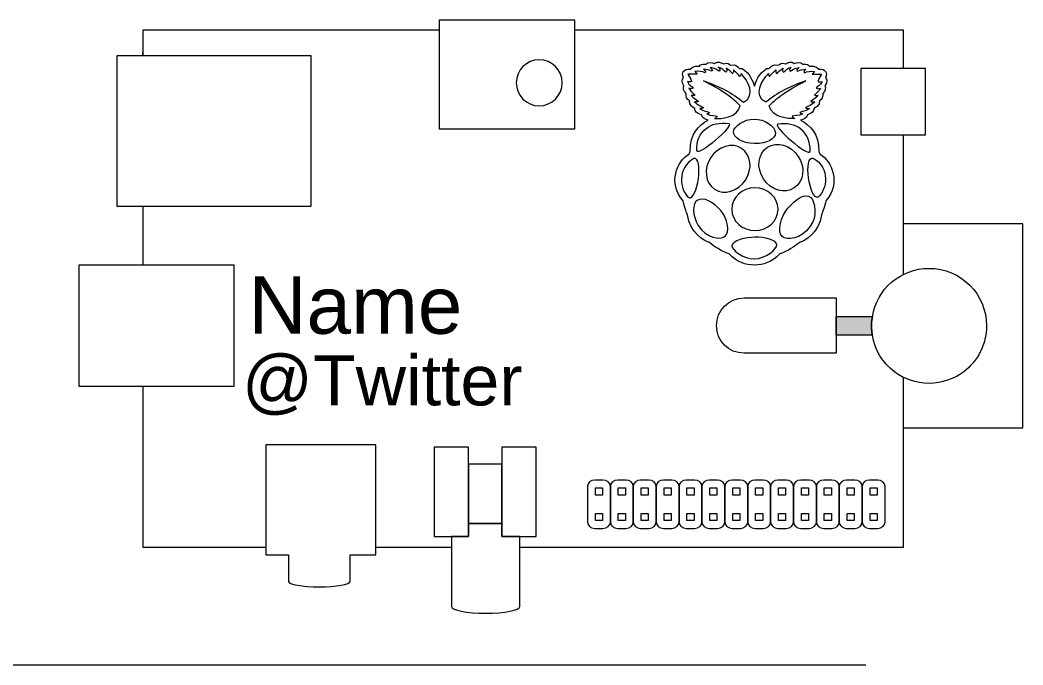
# Model space of a CAD drawing. Header units: inches. Extents: x -193 to 353, y 14 to 296.
# Drawn here: x 21.6 to 130.6, y 14.1 to 84.2 of the extents above; entities that cross this region are included whole.
import ezdxf

# ---------------------------------------------------------------- set-up
doc = ezdxf.new("R2010")
doc.units = ezdxf.units.IN
doc.header["$MEASUREMENT"] = 0
doc.layers.add('Layer 1', color=7, linetype='Continuous')

# ---------------------------------------------------------------- blocks, each defined once
blk = doc.blocks.new('block 330')
at = {"layer": 'Layer 1', "color": 232, "lineweight": 9}
blk.add_lwpolyline([(73.96, 29.49), (73.96, 28.08), (75.92, 28.08), (77.69, 28.08), (77.69, 37.77), (73.96, 37.77), (73.96, 35.91), (73.96, 30.67), (73.96, 29.49)], dxfattribs=at)
blk = doc.blocks.new('block 331')
at = {"layer": 'Layer 1', "color": 232, "lineweight": 9}
blk.add_lwpolyline([(70.34, 29.49), (70.34, 30.67), (70.34, 35.91), (70.34, 37.77), (66.61, 37.77), (66.61, 28.08), (68.48, 28.08), (70.34, 28.08), (70.34, 29.49)], dxfattribs=at)
blk = doc.blocks.new('block 332')
at = {"layer": 'Layer 1', "color": 232, "lineweight": 9}
blk.add_lwpolyline([(70.34, 29.49), (73.96, 29.49), (73.96, 30.67), (73.96, 35.91), (70.34, 35.91), (70.34, 30.67), (70.34, 29.49)], dxfattribs=at)
blk = doc.blocks.new('block 333')
at = {"layer": 'Layer 1', "color": 232, "lineweight": 9}
for points, knots in [([(97.44, 79.61), (97.33, 79.61), (97.21, 79.57), (97.07, 79.46), (96.74, 79.59), (96.41, 79.64), (96.12, 79.37), (95.68, 79.43), (95.53, 79.31), (95.42, 79.17), (95.32, 79.17), (94.69, 79.27), (94.4, 78.84), (93.66, 78.92), (93.43, 78.41), (93.69, 77.92), (93.54, 77.69), (93.39, 77.46), (93.74, 77.02), (93.61, 76.78), (93.69, 76.51), (93.98, 76.18), (93.91, 75.84), (94.06, 75.59), (94.33, 75.4), (94.28, 74.93), (94.76, 74.65), (94.91, 74.56), (94.96, 74.28), (95.08, 74.02), (95.63, 73.88), (95.72, 73.46), (96.06, 73.39), (96.38, 73.31), (95.31, 72.69), (94.4, 71.87), (94.41, 69.87), (94.41, 69.87), (94.25, 69.6), (94.25, 69.6), (93.03, 68.85), (91.93, 66.47), (93.65, 64.52), (93.76, 63.92), (93.95, 63.48), (94.12, 63), (94.37, 61.05), (96, 60.14), (96.44, 60.03), (97.07, 59.55), (97.74, 59.09), (98.65, 58.77), (99.51, 57.89), (100.44, 57.55), (101.38, 57.55), (101.39, 57.55), (101.41, 57.55), (101.42, 57.55), (102.35, 57.55), (103.29, 57.89), (104.15, 58.77), (105.06, 59.09), (105.73, 59.55), (106.36, 60.03), (106.8, 60.14), (108.43, 61.05), (108.68, 63), (108.85, 63.48), (109.04, 63.92), (109.15, 64.52), (110.87, 66.47), (109.77, 68.85), (108.55, 69.6), (108.55, 69.6), (108.39, 69.87), (108.39, 69.87), (108.4, 71.87), (107.49, 72.69), (106.42, 73.31), (106.74, 73.4), (107.07, 73.47), (107.17, 73.88), (107.72, 74.02), (107.83, 74.28), (107.89, 74.56), (108.04, 74.65), (108.52, 74.93), (108.47, 75.4), (108.74, 75.59), (108.89, 75.84), (108.82, 76.18), (109.11, 76.51), (109.19, 76.78), (109.06, 77.02), (109.41, 77.46), (109.26, 77.69), (109.11, 77.92), (109.37, 78.41), (109.14, 78.92), (108.4, 78.84), (108.11, 79.27), (107.48, 79.17), (107.38, 79.17), (107.27, 79.31), (107.12, 79.43), (106.67, 79.37), (106.39, 79.64), (106.06, 79.59), (105.73, 79.46), (105.33, 79.77), (105.07, 79.52), (104.77, 79.43), (104.29, 79.59), (104.18, 79.37), (103.94, 79.28), (103.42, 79.39), (103.26, 79.15), (103.01, 78.9), (103.01, 78.9), (102.72, 78.91), (102.72, 78.91), (101.93, 78.44), (101.54, 77.49), (101.4, 77.01), (101.26, 77.49), (100.87, 78.44), (100.08, 78.91), (100.08, 78.91), (99.79, 78.9), (99.79, 78.9), (99.53, 79.15), (99.37, 79.39), (98.85, 79.28), (98.61, 79.37), (98.51, 79.59), (98.03, 79.43), (97.83, 79.49), (97.65, 79.62), (97.44, 79.61), (97.44, 79.61), (97.44, 79.61), (97.44, 79.61)], [0, 0, 0, 0, 1, 1, 1, 2, 2, 2, 3, 3, 3, 4, 4, 4, 5, 5, 5, 6, 6, 6, 7, 7, 7, 8, 8, 8, 9, 9, 9, 10, 10, 10, 11, 11, 11, 12, 12, 12, 13, 13, 13, 14, 14, 14, 15, 15, 15, 16, 16, 16, 17, 17, 17, 18, 18, 18, 19, 19, 19, 20, 20, 20, 21, 21, 21, 22, 22, 22, 23, 23, 23, 24, 24, 24, 25, 25, 25, 26, 26, 26, 27, 27, 27, 28, 28, 28, 29, 29, 29, 30, 30, 30, 31, 31, 31, 32, 32, 32, 33, 33, 33, 34, 34, 34, 35, 35, 35, 36, 36, 36, 37, 37, 37, 38, 38, 38, 39, 39, 39, 40, 40, 40, 41, 41, 41, 42, 42, 42, 43, 43, 43, 44, 44, 44, 45, 45, 45, 46, 46, 46, 47, 47, 47, 47]), ([(95.87, 77.57), (97.96, 76.49), (99.18, 75.61), (99.85, 74.87), (99.51, 73.5), (97.72, 73.44), (97.07, 73.48), (97.2, 73.54), (97.32, 73.61), (97.36, 73.73), (97.19, 73.84), (96.61, 73.74), (96.21, 73.97), (96.36, 74), (96.44, 74.03), (96.51, 74.15), (96.13, 74.27), (95.72, 74.37), (95.47, 74.57), (95.6, 74.57), (95.72, 74.54), (95.9, 74.66), (95.55, 74.85), (95.19, 75), (94.9, 75.28), (95.08, 75.28), (95.27, 75.28), (95.33, 75.34), (95.01, 75.54), (94.75, 75.75), (94.53, 75.99), (94.78, 75.96), (94.88, 75.99), (94.94, 76.03), (94.7, 76.27), (94.41, 76.48), (94.26, 76.77), (94.45, 76.71), (94.61, 76.69), (94.74, 76.78), (94.66, 76.96), (94.31, 77.07), (94.11, 77.49), (94.31, 77.48), (94.51, 77.45), (94.55, 77.49), (94.46, 77.86), (94.31, 78.07), (94.16, 78.28), (94.57, 78.29), (95.2, 78.28), (95.17, 78.31), (95.17, 78.31), (94.91, 78.58), (94.91, 78.58), (95.32, 78.69), (95.73, 78.56), (96.04, 78.46), (96.17, 78.57), (96.03, 78.71), (95.87, 78.84), (96.21, 78.8), (96.52, 78.72), (96.8, 78.61), (96.95, 78.75), (96.71, 78.88), (96.59, 79.02), (97.12, 78.92), (97.34, 78.77), (97.57, 78.63), (97.73, 78.79), (97.58, 78.92), (97.47, 79.05), (97.87, 78.91), (98.07, 78.71), (98.29, 78.53), (98.37, 78.63), (98.48, 78.7), (98.34, 78.94), (98.63, 78.77), (98.84, 78.58), (99, 78.36), (99.18, 78.48), (99.11, 78.63), (99.11, 78.77), (99.4, 78.53), (99.59, 78.28), (99.82, 78.03), (99.87, 78.06), (99.91, 78.17), (99.94, 78.36), (100.65, 77.67), (101.65, 75.95), (100.2, 75.26), (98.97, 76.28), (97.5, 77.01), (95.87, 77.57), (95.87, 77.57), (95.87, 77.57), (95.87, 77.57)], [0, 0, 0, 0, 1, 1, 1, 2, 2, 2, 3, 3, 3, 4, 4, 4, 5, 5, 5, 6, 6, 6, 7, 7, 7, 8, 8, 8, 9, 9, 9, 10, 10, 10, 11, 11, 11, 12, 12, 12, 13, 13, 13, 14, 14, 14, 15, 15, 15, 16, 16, 16, 17, 17, 17, 18, 18, 18, 19, 19, 19, 20, 20, 20, 21, 21, 21, 22, 22, 22, 23, 23, 23, 24, 24, 24, 25, 25, 25, 26, 26, 26, 27, 27, 27, 28, 28, 28, 29, 29, 29, 30, 30, 30, 31, 31, 31, 32, 32, 32, 33, 33, 33, 33]), ([(106.98, 77.57), (104.89, 76.49), (103.67, 75.61), (103, 74.87), (103.35, 73.5), (105.13, 73.44), (105.78, 73.48), (105.65, 73.54), (105.54, 73.61), (105.49, 73.73), (105.66, 73.84), (106.24, 73.74), (106.64, 73.97), (106.49, 74), (106.41, 74.03), (106.34, 74.15), (106.72, 74.27), (107.14, 74.37), (107.38, 74.57), (107.25, 74.57), (107.12, 74.54), (106.95, 74.66), (107.3, 74.85), (107.66, 75), (107.95, 75.28), (107.77, 75.28), (107.58, 75.28), (107.52, 75.34), (107.84, 75.54), (108.1, 75.75), (108.32, 75.99), (108.07, 75.96), (107.97, 75.99), (107.91, 76.03), (108.14, 76.27), (108.44, 76.48), (108.59, 76.77), (108.4, 76.71), (108.24, 76.69), (108.11, 76.78), (108.19, 76.96), (108.54, 77.07), (108.74, 77.49), (108.54, 77.48), (108.34, 77.45), (108.3, 77.49), (108.39, 77.86), (108.54, 78.07), (108.69, 78.28), (108.28, 78.29), (107.65, 78.28), (107.68, 78.31), (107.68, 78.31), (107.94, 78.58), (107.94, 78.58), (107.53, 78.69), (107.12, 78.56), (106.82, 78.46), (106.68, 78.57), (106.82, 78.71), (106.98, 78.84), (106.64, 78.8), (106.33, 78.72), (106.05, 78.61), (105.9, 78.74), (106.14, 78.88), (106.26, 79.02), (105.73, 78.91), (105.51, 78.77), (105.28, 78.63), (105.12, 78.79), (105.27, 78.92), (105.38, 79.05), (104.98, 78.91), (104.77, 78.71), (104.56, 78.52), (104.48, 78.62), (104.37, 78.7), (104.51, 78.94), (104.22, 78.77), (104.01, 78.58), (103.85, 78.36), (103.67, 78.48), (103.74, 78.63), (103.74, 78.77), (103.45, 78.53), (103.26, 78.27), (103.03, 78.03), (102.98, 78.06), (102.94, 78.17), (102.91, 78.36), (102.2, 77.67), (101.2, 75.95), (102.65, 75.26), (103.88, 76.28), (105.35, 77.01), (106.98, 77.57), (106.98, 77.57), (106.98, 77.57), (106.98, 77.57)], [0, 0, 0, 0, 1, 1, 1, 2, 2, 2, 3, 3, 3, 4, 4, 4, 5, 5, 5, 6, 6, 6, 7, 7, 7, 8, 8, 8, 9, 9, 9, 10, 10, 10, 11, 11, 11, 12, 12, 12, 13, 13, 13, 14, 14, 14, 15, 15, 15, 16, 16, 16, 17, 17, 17, 18, 18, 18, 19, 19, 19, 20, 20, 20, 21, 21, 21, 22, 22, 22, 23, 23, 23, 24, 24, 24, 25, 25, 25, 26, 26, 26, 27, 27, 27, 28, 28, 28, 29, 29, 29, 30, 30, 30, 31, 31, 31, 32, 32, 32, 33, 33, 33, 33]), ([(98.61, 72.92), (96.67, 73.25), (95.06, 72.1), (95.13, 70), (95.19, 69.19), (99.32, 72.81), (98.61, 72.92), (98.61, 72.92), (98.61, 72.92), (98.61, 72.92)], [0, 0, 0, 0, 1, 1, 1, 2, 2, 2, 3, 3, 3, 3]), ([(101.39, 73.41), (100.24, 73.45), (99.13, 72.56), (99.12, 72.04), (99.12, 71.42), (100.04, 70.78), (101.4, 70.76), (102.79, 70.75), (103.68, 71.27), (103.68, 71.92), (103.69, 72.65), (102.42, 73.43), (101.39, 73.41), (101.39, 73.41), (101.39, 73.41), (101.39, 73.41)], [0, 0, 0, 0, 1, 1, 1, 2, 2, 2, 3, 3, 3, 4, 4, 4, 5, 5, 5, 5]), ([(103.96, 72.86), (105.9, 73.19), (107.51, 72.04), (107.45, 69.94), (107.38, 69.13), (103.25, 72.74), (103.96, 72.86)], [0, 0, 0, 0, 1, 1, 1, 2, 2, 2, 2]), ([(100, 70.23), (101.04, 69.55), (101.23, 68.01), (100.42, 66.79), (99.61, 65.56), (98.11, 65.12), (97.07, 65.8), (97.07, 65.8), (97.07, 65.8), (97.07, 65.8), (96.04, 66.48), (95.85, 68.03), (96.66, 69.25), (97.46, 70.47), (98.96, 70.91), (100, 70.23), (100, 70.23), (100, 70.23), (100, 70.23)], [0, 0, 0, 0, 1, 1, 1, 2, 2, 2, 3, 3, 3, 4, 4, 4, 5, 5, 5, 6, 6, 6, 6]), ([(102.81, 70.36), (101.77, 69.67), (101.58, 68.13), (102.39, 66.91), (103.2, 65.68), (104.7, 65.24), (105.73, 65.93), (105.73, 65.93), (105.73, 65.93), (105.73, 65.93), (106.77, 66.61), (106.96, 68.15), (106.15, 69.37), (105.35, 70.6), (103.85, 71.04), (102.81, 70.36), (102.81, 70.36), (102.81, 70.36), (102.81, 70.36)], [0, 0, 0, 0, 1, 1, 1, 2, 2, 2, 3, 3, 3, 4, 4, 4, 5, 5, 5, 6, 6, 6, 6]), ([(94.81, 69.12), (95.93, 69.42), (95.18, 64.48), (94.27, 64.88), (93.27, 65.69), (92.94, 68.06), (94.81, 69.12)], [0, 0, 0, 0, 1, 1, 1, 2, 2, 2, 2]), ([(107.78, 69.18), (106.65, 69.48), (107.4, 64.54), (108.31, 64.94), (109.32, 65.75), (109.64, 68.12), (107.78, 69.18), (107.78, 69.18), (107.78, 69.18), (107.78, 69.18)], [0, 0, 0, 0, 1, 1, 1, 2, 2, 2, 3, 3, 3, 3]), ([(103.96, 63.62), (103.97, 62.35), (102.85, 61.3), (101.47, 61.3), (100.08, 61.29), (98.95, 62.32), (98.94, 63.6), (98.94, 63.61), (98.94, 63.61), (98.94, 63.62), (98.94, 64.9), (100.05, 65.94), (101.44, 65.95), (102.83, 65.95), (103.95, 64.92), (103.96, 63.65), (103.96, 63.64), (103.96, 63.63), (103.96, 63.62)], [0, 0, 0, 0, 1, 1, 1, 2, 2, 2, 3, 3, 3, 4, 4, 4, 5, 5, 5, 6, 6, 6, 6]), ([(105.04, 63.75), (104.27, 62.84), (103.83, 61.18), (104.4, 60.65), (104.94, 60.23), (106.4, 60.29), (107.47, 61.78), (108.25, 62.78), (107.99, 64.45), (107.54, 64.9), (106.88, 65.41), (105.93, 64.76), (105.04, 63.75), (105.04, 63.75), (105.04, 63.75), (105.04, 63.75)], [0, 0, 0, 0, 1, 1, 1, 2, 2, 2, 3, 3, 3, 4, 4, 4, 5, 5, 5, 5]), ([(97.74, 63.48), (98.46, 62.61), (98.79, 61.09), (98.19, 60.65), (97.62, 60.3), (96.24, 60.45), (95.27, 61.85), (94.61, 63.03), (94.69, 64.23), (95.16, 64.58), (95.85, 65), (96.92, 64.43), (97.74, 63.48), (97.74, 63.48), (97.74, 63.48), (97.74, 63.48)], [0, 0, 0, 0, 1, 1, 1, 2, 2, 2, 3, 3, 3, 4, 4, 4, 5, 5, 5, 5]), ([(101.46, 60.58), (102.47, 60.62), (103.82, 60.25), (103.83, 59.76), (103.84, 59.29), (102.6, 58.22), (101.4, 58.24), (100.15, 58.18), (98.93, 59.26), (98.94, 59.63), (98.93, 60.18), (100.46, 60.6), (101.46, 60.58), (101.46, 60.58), (101.46, 60.58), (101.46, 60.58)], [0, 0, 0, 0, 1, 1, 1, 2, 2, 2, 3, 3, 3, 4, 4, 4, 5, 5, 5, 5])]:
    blk.add_open_spline(points, degree=3, knots=knots, dxfattribs=at)
blk = doc.blocks.new('block 334')
at = {"layer": 'Layer 1', "color": 7, "insert": (45.71, 41.22), "char_height": 5.4373, "attachment_point": 7}
blk.add_mtext('\\fArial|b0|i0|c0|p34;\\W1;@Twitter', dxfattribs=at)
blk = doc.blocks.new('block 335')
at = {"layer": 'Layer 1', "color": 232, "lineweight": 9}
for points in [[(84.11, 33.35), (84.88, 33.35), (84.88, 32.57), (84.11, 32.57), (84.11, 33.35)], [(84.11, 30.58), (84.88, 30.58), (84.88, 29.8), (84.11, 29.8), (84.11, 30.58)]]:
    blk.add_lwpolyline(points, dxfattribs=at)
blk.add_open_spline([(85.74, 29.63), (85.74, 29.25), (85.38, 28.95), (84.94, 28.95), (84.94, 28.95), (84.05, 28.95), (84.05, 28.95), (83.61, 28.95), (83.25, 29.25), (83.25, 29.63), (83.25, 29.63), (83.25, 33.52), (83.25, 33.52), (83.25, 33.89), (83.61, 34.2), (84.05, 34.2), (84.05, 34.2), (84.94, 34.2), (84.94, 34.2), (85.38, 34.2), (85.74, 33.89), (85.74, 33.52), (85.74, 33.52), (85.74, 29.63), (85.74, 29.63)], degree=3, knots=[0, 0, 0, 0, 1, 1, 1, 2, 2, 2, 3, 3, 3, 4, 4, 4, 5, 5, 5, 6, 6, 6, 7, 7, 7, 8, 8, 8, 8], dxfattribs=at)
blk = doc.blocks.new('block 336')
at = {"layer": 'Layer 1', "color": 232, "lineweight": 9}
for points in [[(86.6, 33.35), (87.37, 33.35), (87.37, 32.57), (86.6, 32.57), (86.6, 33.35)], [(86.6, 30.58), (87.37, 30.58), (87.37, 29.8), (86.6, 29.8), (86.6, 30.58)]]:
    blk.add_lwpolyline(points, dxfattribs=at)
blk.add_open_spline([(88.23, 29.63), (88.23, 29.25), (87.87, 28.95), (87.43, 28.95), (87.43, 28.95), (86.54, 28.95), (86.54, 28.95), (86.1, 28.95), (85.74, 29.25), (85.74, 29.63), (85.74, 29.63), (85.74, 33.52), (85.74, 33.52), (85.74, 33.89), (86.1, 34.2), (86.54, 34.2), (86.54, 34.2), (87.43, 34.2), (87.43, 34.2), (87.87, 34.2), (88.23, 33.89), (88.23, 33.52), (88.23, 33.52), (88.23, 29.63), (88.23, 29.63)], degree=3, knots=[0, 0, 0, 0, 1, 1, 1, 2, 2, 2, 3, 3, 3, 4, 4, 4, 5, 5, 5, 6, 6, 6, 7, 7, 7, 8, 8, 8, 8], dxfattribs=at)
blk = doc.blocks.new('block 337')
at = {"layer": 'Layer 1', "color": 232, "lineweight": 9}
for points in [[(89.09, 33.35), (89.86, 33.35), (89.86, 32.57), (89.09, 32.57), (89.09, 33.35)], [(89.09, 30.58), (89.86, 30.58), (89.86, 29.8), (89.09, 29.8), (89.09, 30.58)]]:
    blk.add_lwpolyline(points, dxfattribs=at)
blk.add_open_spline([(90.72, 29.63), (90.72, 29.25), (90.36, 28.95), (89.92, 28.95), (89.92, 28.95), (89.03, 28.95), (89.03, 28.95), (88.59, 28.95), (88.23, 29.25), (88.23, 29.63), (88.23, 29.63), (88.23, 33.52), (88.23, 33.52), (88.23, 33.89), (88.59, 34.2), (89.03, 34.2), (89.03, 34.2), (89.92, 34.2), (89.92, 34.2), (90.36, 34.2), (90.72, 33.89), (90.72, 33.52), (90.72, 33.52), (90.72, 29.63), (90.72, 29.63)], degree=3, knots=[0, 0, 0, 0, 1, 1, 1, 2, 2, 2, 3, 3, 3, 4, 4, 4, 5, 5, 5, 6, 6, 6, 7, 7, 7, 8, 8, 8, 8], dxfattribs=at)
blk = doc.blocks.new('block 338')
at = {"layer": 'Layer 1', "color": 232, "lineweight": 9}
for points in [[(91.58, 33.35), (92.35, 33.35), (92.35, 32.57), (91.58, 32.57), (91.58, 33.35)], [(91.58, 30.58), (92.35, 30.58), (92.35, 29.8), (91.58, 29.8), (91.58, 30.58)]]:
    blk.add_lwpolyline(points, dxfattribs=at)
blk.add_open_spline([(93.2, 29.63), (93.2, 29.25), (92.85, 28.95), (92.41, 28.95), (92.41, 28.95), (91.52, 28.95), (91.52, 28.95), (91.07, 28.95), (90.72, 29.25), (90.72, 29.63), (90.72, 29.63), (90.72, 33.52), (90.72, 33.52), (90.72, 33.89), (91.07, 34.2), (91.52, 34.2), (91.52, 34.2), (92.41, 34.2), (92.41, 34.2), (92.85, 34.2), (93.2, 33.89), (93.2, 33.52), (93.2, 33.52), (93.2, 29.63), (93.2, 29.63)], degree=3, knots=[0, 0, 0, 0, 1, 1, 1, 2, 2, 2, 3, 3, 3, 4, 4, 4, 5, 5, 5, 6, 6, 6, 7, 7, 7, 8, 8, 8, 8], dxfattribs=at)
blk = doc.blocks.new('block 339')
at = {"layer": 'Layer 1', "color": 232, "lineweight": 9}
for points in [[(94.06, 33.35), (94.83, 33.35), (94.83, 32.57), (94.06, 32.57), (94.06, 33.35)], [(94.06, 30.58), (94.83, 30.58), (94.83, 29.8), (94.06, 29.8), (94.06, 30.58)]]:
    blk.add_lwpolyline(points, dxfattribs=at)
blk.add_open_spline([(95.69, 29.63), (95.69, 29.25), (95.34, 28.95), (94.89, 28.95), (94.89, 28.95), (94, 28.95), (94, 28.95), (93.56, 28.95), (93.2, 29.25), (93.2, 29.63), (93.2, 29.63), (93.2, 33.52), (93.2, 33.52), (93.2, 33.89), (93.56, 34.2), (94, 34.2), (94, 34.2), (94.89, 34.2), (94.89, 34.2), (95.34, 34.2), (95.69, 33.89), (95.69, 33.52), (95.69, 33.52), (95.69, 29.63), (95.69, 29.63)], degree=3, knots=[0, 0, 0, 0, 1, 1, 1, 2, 2, 2, 3, 3, 3, 4, 4, 4, 5, 5, 5, 6, 6, 6, 7, 7, 7, 8, 8, 8, 8], dxfattribs=at)
blk = doc.blocks.new('block 340')
at = {"layer": 'Layer 1', "color": 232, "lineweight": 9}
for points in [[(96.55, 33.35), (97.32, 33.35), (97.32, 32.57), (96.55, 32.57), (96.55, 33.35)], [(96.55, 30.58), (97.32, 30.58), (97.32, 29.8), (96.55, 29.8), (96.55, 30.58)]]:
    blk.add_lwpolyline(points, dxfattribs=at)
blk.add_open_spline([(98.18, 29.63), (98.18, 29.25), (97.82, 28.95), (97.38, 28.95), (97.38, 28.95), (96.49, 28.95), (96.49, 28.95), (96.05, 28.95), (95.69, 29.25), (95.69, 29.63), (95.69, 29.63), (95.69, 33.52), (95.69, 33.52), (95.69, 33.89), (96.05, 34.2), (96.49, 34.2), (96.49, 34.2), (97.38, 34.2), (97.38, 34.2), (97.82, 34.2), (98.18, 33.89), (98.18, 33.52), (98.18, 33.52), (98.18, 29.63), (98.18, 29.63)], degree=3, knots=[0, 0, 0, 0, 1, 1, 1, 2, 2, 2, 3, 3, 3, 4, 4, 4, 5, 5, 5, 6, 6, 6, 7, 7, 7, 8, 8, 8, 8], dxfattribs=at)
blk = doc.blocks.new('block 341')
at = {"layer": 'Layer 1', "color": 232, "lineweight": 9}
for points in [[(99.04, 33.35), (99.81, 33.35), (99.81, 32.57), (99.04, 32.57), (99.04, 33.35)], [(99.04, 30.58), (99.81, 30.58), (99.81, 29.8), (99.04, 29.8), (99.04, 30.58)]]:
    blk.add_lwpolyline(points, dxfattribs=at)
blk.add_open_spline([(100.67, 29.63), (100.67, 29.25), (100.31, 28.95), (99.87, 28.95), (99.87, 28.95), (98.98, 28.95), (98.98, 28.95), (98.54, 28.95), (98.18, 29.25), (98.18, 29.63), (98.18, 29.63), (98.18, 33.52), (98.18, 33.52), (98.18, 33.89), (98.54, 34.2), (98.98, 34.2), (98.98, 34.2), (99.87, 34.2), (99.87, 34.2), (100.31, 34.2), (100.67, 33.89), (100.67, 33.52), (100.67, 33.52), (100.67, 29.63), (100.67, 29.63)], degree=3, knots=[0, 0, 0, 0, 1, 1, 1, 2, 2, 2, 3, 3, 3, 4, 4, 4, 5, 5, 5, 6, 6, 6, 7, 7, 7, 8, 8, 8, 8], dxfattribs=at)
blk = doc.blocks.new('block 342')
at = {"layer": 'Layer 1', "color": 232, "lineweight": 9}
for points in [[(101.53, 33.35), (102.3, 33.35), (102.3, 32.57), (101.53, 32.57), (101.53, 33.35)], [(101.53, 30.58), (102.3, 30.58), (102.3, 29.8), (101.53, 29.8), (101.53, 30.58)]]:
    blk.add_lwpolyline(points, dxfattribs=at)
blk.add_open_spline([(103.16, 29.63), (103.16, 29.25), (102.8, 28.95), (102.36, 28.95), (102.36, 28.95), (101.47, 28.95), (101.47, 28.95), (101.03, 28.95), (100.67, 29.25), (100.67, 29.63), (100.67, 29.63), (100.67, 33.52), (100.67, 33.52), (100.67, 33.89), (101.03, 34.2), (101.47, 34.2), (101.47, 34.2), (102.36, 34.2), (102.36, 34.2), (102.8, 34.2), (103.16, 33.89), (103.16, 33.52), (103.16, 33.52), (103.16, 29.63), (103.16, 29.63)], degree=3, knots=[0, 0, 0, 0, 1, 1, 1, 2, 2, 2, 3, 3, 3, 4, 4, 4, 5, 5, 5, 6, 6, 6, 7, 7, 7, 8, 8, 8, 8], dxfattribs=at)
blk = doc.blocks.new('block 343')
at = {"layer": 'Layer 1', "color": 232, "lineweight": 9}
for points in [[(104.01, 33.35), (104.78, 33.35), (104.78, 32.57), (104.01, 32.57), (104.01, 33.35)], [(104.02, 30.58), (104.78, 30.58), (104.78, 29.8), (104.02, 29.8), (104.02, 30.58)]]:
    blk.add_lwpolyline(points, dxfattribs=at)
blk.add_open_spline([(105.64, 29.63), (105.64, 29.25), (105.29, 28.95), (104.85, 28.95), (104.85, 28.95), (103.95, 28.95), (103.95, 28.95), (103.51, 28.95), (103.16, 29.25), (103.16, 29.63), (103.16, 29.63), (103.16, 33.52), (103.16, 33.52), (103.16, 33.89), (103.51, 34.2), (103.95, 34.2), (103.95, 34.2), (104.85, 34.2), (104.85, 34.2), (105.29, 34.2), (105.64, 33.89), (105.64, 33.52), (105.64, 33.52), (105.64, 29.63), (105.64, 29.63)], degree=3, knots=[0, 0, 0, 0, 1, 1, 1, 2, 2, 2, 3, 3, 3, 4, 4, 4, 5, 5, 5, 6, 6, 6, 7, 7, 7, 8, 8, 8, 8], dxfattribs=at)
blk = doc.blocks.new('block 344')
at = {"layer": 'Layer 1', "color": 232, "lineweight": 9}
for points in [[(106.5, 33.35), (107.27, 33.35), (107.27, 32.57), (106.5, 32.57), (106.5, 33.35)], [(106.5, 30.58), (107.27, 30.58), (107.27, 29.8), (106.5, 29.8), (106.5, 30.58)]]:
    blk.add_lwpolyline(points, dxfattribs=at)
blk.add_open_spline([(108.13, 29.63), (108.13, 29.25), (107.77, 28.95), (107.33, 28.95), (107.33, 28.95), (106.44, 28.95), (106.44, 28.95), (106, 28.95), (105.64, 29.25), (105.64, 29.63), (105.64, 29.63), (105.64, 33.52), (105.64, 33.52), (105.64, 33.89), (106, 34.2), (106.44, 34.2), (106.44, 34.2), (107.33, 34.2), (107.33, 34.2), (107.77, 34.2), (108.13, 33.89), (108.13, 33.52), (108.13, 33.52), (108.13, 29.63), (108.13, 29.63)], degree=3, knots=[0, 0, 0, 0, 1, 1, 1, 2, 2, 2, 3, 3, 3, 4, 4, 4, 5, 5, 5, 6, 6, 6, 7, 7, 7, 8, 8, 8, 8], dxfattribs=at)
blk = doc.blocks.new('block 345')
at = {"layer": 'Layer 1', "color": 232, "lineweight": 9}
for points in [[(108.99, 33.35), (109.76, 33.35), (109.76, 32.57), (108.99, 32.57), (108.99, 33.35)], [(108.99, 30.58), (109.76, 30.58), (109.76, 29.8), (108.99, 29.8), (108.99, 30.58)]]:
    blk.add_lwpolyline(points, dxfattribs=at)
blk.add_open_spline([(110.62, 29.63), (110.62, 29.25), (110.26, 28.95), (109.82, 28.95), (109.82, 28.95), (108.93, 28.95), (108.93, 28.95), (108.49, 28.95), (108.13, 29.25), (108.13, 29.63), (108.13, 29.63), (108.13, 33.52), (108.13, 33.52), (108.13, 33.89), (108.49, 34.2), (108.93, 34.2), (108.93, 34.2), (109.82, 34.2), (109.82, 34.2), (110.26, 34.2), (110.62, 33.89), (110.62, 33.52), (110.62, 33.52), (110.62, 29.63), (110.62, 29.63)], degree=3, knots=[0, 0, 0, 0, 1, 1, 1, 2, 2, 2, 3, 3, 3, 4, 4, 4, 5, 5, 5, 6, 6, 6, 7, 7, 7, 8, 8, 8, 8], dxfattribs=at)
blk = doc.blocks.new('block 346')
at = {"layer": 'Layer 1', "color": 232, "lineweight": 9}
for points in [[(111.48, 33.35), (112.25, 33.35), (112.25, 32.57), (111.48, 32.57), (111.48, 33.35)], [(111.48, 30.58), (112.25, 30.58), (112.25, 29.8), (111.48, 29.8), (111.48, 30.58)]]:
    blk.add_lwpolyline(points, dxfattribs=at)
blk.add_open_spline([(113.11, 29.63), (113.11, 29.25), (112.75, 28.95), (112.31, 28.95), (112.31, 28.95), (111.42, 28.95), (111.42, 28.95), (110.98, 28.95), (110.62, 29.25), (110.62, 29.63), (110.62, 29.63), (110.62, 33.52), (110.62, 33.52), (110.62, 33.89), (110.98, 34.2), (111.42, 34.2), (111.42, 34.2), (112.31, 34.2), (112.31, 34.2), (112.75, 34.2), (113.11, 33.89), (113.11, 33.52), (113.11, 33.52), (113.11, 29.63), (113.11, 29.63)], degree=3, knots=[0, 0, 0, 0, 1, 1, 1, 2, 2, 2, 3, 3, 3, 4, 4, 4, 5, 5, 5, 6, 6, 6, 7, 7, 7, 8, 8, 8, 8], dxfattribs=at)
blk = doc.blocks.new('block 347')
at = {"layer": 'Layer 1', "color": 232, "lineweight": 9}
for points in [[(113.97, 33.35), (114.74, 33.35), (114.74, 32.57), (113.97, 32.57), (113.97, 33.35)], [(113.97, 30.58), (114.74, 30.58), (114.74, 29.8), (113.97, 29.8), (113.97, 30.58)]]:
    blk.add_lwpolyline(points, dxfattribs=at)
blk.add_open_spline([(115.59, 29.63), (115.59, 29.25), (115.24, 28.95), (114.8, 28.95), (114.8, 28.95), (113.9, 28.95), (113.9, 28.95), (113.46, 28.95), (113.11, 29.25), (113.11, 29.63), (113.11, 29.63), (113.11, 33.52), (113.11, 33.52), (113.11, 33.89), (113.46, 34.2), (113.9, 34.2), (113.9, 34.2), (114.8, 34.2), (114.8, 34.2), (115.24, 34.2), (115.59, 33.89), (115.59, 33.52), (115.59, 33.52), (115.59, 29.63), (115.59, 29.63)], degree=3, knots=[0, 0, 0, 0, 1, 1, 1, 2, 2, 2, 3, 3, 3, 4, 4, 4, 5, 5, 5, 6, 6, 6, 7, 7, 7, 8, 8, 8, 8], dxfattribs=at)
blk = doc.blocks.new('block 329')
at = {"layer": 'Layer 1'}
h = blk.add_hatch(color=72, dxfattribs=at)
h.dxf.hatch_style = 2
edge = h.paths.add_edge_path()
edge.add_spline(control_points=[(114.12, 50.96), (114.12, 51.13), (114.13, 51.31), (114.15, 51.48), (114.16, 51.64), (114.19, 51.8), (114.21, 51.96), (114.21, 51.96), (110.27, 51.96), (110.27, 51.96), (110.27, 51.96), (110.27, 51.48), (110.27, 51.48), (110.27, 51.48), (110.27, 50.48), (110.27, 50.48), (110.27, 50.48), (110.27, 49.95), (110.27, 49.95), (110.27, 49.95), (114.21, 49.95), (114.21, 49.95), (114.18, 50.13), (114.16, 50.3), (114.14, 50.48), (114.13, 50.64), (114.12, 50.8), (114.12, 50.96)], knot_values=[0, 0, 0, 0, 1, 1, 1, 2, 2, 2, 3, 3, 3, 4, 4, 4, 5, 5, 5, 6, 6, 6, 7, 7, 7, 8, 8, 8, 9, 9, 9, 9], degree=3, periodic=1)
at = {"layer": 'Layer 1', "color": 250, "lineweight": 9}
for points in [[(81.89, 83.06), (81.89, 84.18), (80.31, 84.18), (68.71, 84.18), (67.15, 84.18), (67.15, 83.06)], [(67.15, 83.06), (66.4, 83.06), (60.69, 83.06), (58.3, 83.06), (34.94, 83.06), (34.94, 83.06), (34.94, 80.28), (34.94, 80.7)], [(117.58, 78.93), (117.58, 79.35), (117.58, 79.35), (117.58, 83.06), (117.58, 83.06), (81.89, 83.06)], [(34.94, 80.7), (34.94, 80.7)], [(34.94, 80.28), (32.1, 80.28), (32.1, 63.95), (34.94, 63.95)], [(117.58, 78.93), (117.58, 78.93)], [(117.58, 71.69), (118.33, 71.69), (119.99, 71.69), (119.99, 78.93), (118.33, 78.93), (117.58, 78.93)], [(117.58, 72.11), (117.58, 72.11)], [(75.92, 26.9), (117.58, 26.9), (117.58, 26.91), (117.58, 26.91), (117.58, 39.89), (130.58, 39.89), (130.58, 62.02), (117.58, 62.02), (117.58, 71.69)], [(117.58, 71.69), (117.58, 71.69)], [(34.94, 63.95), (34.94, 57.97), (34.94, 57.97), (34.94, 57.55)], [(34.94, 57.55), (27.99, 57.55), (27.99, 44.41), (34.94, 44.41)], [(34.94, 57.55), (34.94, 57.55)], [(34.94, 44.41), (34.94, 26.91), (34.94, 26.91), (34.94, 26.9), (48.3, 26.9)], [(60.24, 26.9), (68.48, 26.9)], [(68.48, 26.9), (68.48, 26.9)], [(75.92, 26.9), (75.92, 26.9)]]:
    blk.add_lwpolyline(points, dxfattribs=at)
at = {"layer": 'Layer 1', "color": 232, "lineweight": 9}
for points in [[(67.15, 83.06), (67.15, 82.64), (67.15, 72.36), (81.89, 72.36), (81.89, 82.64), (81.89, 83.06)], [(46.64, 80.28), (37.04, 80.28), (34.94, 80.28)], [(34.94, 63.95), (35.69, 63.95), (53.21, 63.95), (53.21, 66.29), (53.21, 66.65), (53.21, 80.28), (46.64, 80.28)], [(117.58, 78.93), (112.95, 78.93), (112.95, 71.69), (117.58, 71.69)], [(34.94, 44.41), (35.69, 44.41), (44.85, 44.41), (44.85, 57.55), (35.69, 57.55), (34.94, 57.55)], [(60.24, 26.9), (60.24, 38.04), (48.3, 38.04), (48.3, 26.9)], [(75.92, 26.9), (75.92, 28.08), (73.96, 28.08), (73.96, 29.49), (70.34, 29.49), (70.34, 28.08), (68.48, 28.08), (68.48, 26.9)]]:
    blk.add_lwpolyline(points, dxfattribs=at)
at = {"layer": 'Layer 1', "color": 30, "lineweight": 9}
for points in [[(117.58, 56.55), (117.58, 62.02)], [(117.58, 39.89), (117.58, 45.36)]]:
    blk.add_lwpolyline(points, dxfattribs=at)
at = {"layer": 'Layer 1', "color": 7, "lineweight": 9}
for points, knots in [([(78.01, 79.86), (79.39, 79.86), (80.51, 78.74), (80.51, 77.36), (80.51, 75.98), (79.39, 74.86), (78.01, 74.86), (76.63, 74.86), (75.51, 75.98), (75.51, 77.36), (75.51, 78.74), (76.63, 79.86), (78.01, 79.86)], [0, 0, 0, 0, 1, 1, 1, 2, 2, 2, 3, 3, 3, 4, 4, 4, 4]), ([(120.37, 57.2), (117.26, 57.2), (114.69, 54.93), (114.21, 51.95), (114.19, 51.8), (114.16, 51.64), (114.15, 51.48), (114.13, 51.31), (114.12, 51.13), (114.12, 50.96), (114.12, 50.79), (114.13, 50.64), (114.14, 50.48), (114.16, 50.3), (114.18, 50.13), (114.21, 49.95), (114.47, 48.33), (115.35, 46.91), (116.61, 45.96), (117.66, 45.17), (118.96, 44.7), (120.37, 44.7), (121.79, 44.7), (123.09, 45.17), (124.14, 45.96), (125.65, 47.1), (126.62, 48.92), (126.62, 50.96), (126.62, 54.41), (123.82, 57.2), (120.37, 57.2)], [0, 0, 0, 0, 1, 1, 1, 2, 2, 2, 3, 3, 3, 4, 4, 4, 5, 5, 5, 6, 6, 6, 7, 7, 7, 8, 8, 8, 9, 9, 9, 10, 10, 10, 10]), ([(107.27, 53.98), (107.27, 53.98), (105.95, 53.98), (105.95, 53.98), (105.95, 53.98), (100.27, 53.98), (100.27, 53.98), (98.61, 53.98), (97.27, 52.64), (97.27, 50.98), (97.27, 49.32), (98.61, 47.98), (100.27, 47.98), (100.27, 47.98), (105.95, 47.98), (105.95, 47.98), (105.95, 47.98), (107.27, 47.98), (107.27, 47.98), (107.27, 47.98), (110.27, 47.98), (110.27, 47.98), (110.27, 47.98), (110.27, 49.95), (110.27, 49.95), (110.27, 49.95), (110.27, 50.48), (110.27, 50.48), (110.27, 50.48), (110.27, 51.48), (110.27, 51.48), (110.27, 51.48), (110.27, 51.95), (110.27, 51.95), (110.27, 51.95), (110.27, 53.98), (110.27, 53.98), (110.27, 53.98), (107.27, 53.98), (107.27, 53.98)], [0, 0, 0, 0, 1, 1, 1, 2, 2, 2, 3, 3, 3, 4, 4, 4, 5, 5, 5, 6, 6, 6, 7, 7, 7, 8, 8, 8, 9, 9, 9, 10, 10, 10, 11, 11, 11, 12, 12, 12, 13, 13, 13, 13])]:
    blk.add_open_spline(points, degree=3, knots=knots, dxfattribs=at)
at = {"layer": 'Layer 1', "lineweight": 0}
blk.add_open_spline([(114.12, 50.96), (114.12, 51.13), (114.13, 51.31), (114.15, 51.48), (114.16, 51.64), (114.19, 51.8), (114.21, 51.96), (114.21, 51.96), (110.27, 51.96), (110.27, 51.96), (110.27, 51.96), (110.27, 51.48), (110.27, 51.48), (110.27, 51.48), (110.27, 50.48), (110.27, 50.48), (110.27, 50.48), (110.27, 49.95), (110.27, 49.95), (110.27, 49.95), (114.21, 49.95), (114.21, 49.95), (114.18, 50.13), (114.16, 50.3), (114.14, 50.48), (114.13, 50.64), (114.12, 50.8), (114.12, 50.96)], degree=3, knots=[0, 0, 0, 0, 1, 1, 1, 2, 2, 2, 3, 3, 3, 4, 4, 4, 5, 5, 5, 6, 6, 6, 7, 7, 7, 8, 8, 8, 9, 9, 9, 9], dxfattribs=at)
at = {"layer": 'Layer 1', "color": 250, "lineweight": 9}
for points, knots in [([(48.3, 26.9), (48.3, 26.9), (48.3, 26.49), (48.3, 26.49), (48.3, 26.49), (48.3, 26.09), (48.3, 26.09), (48.3, 26.09), (50.75, 26.09), (50.75, 26.09), (50.75, 26.09), (50.75, 23.17), (50.75, 23.17), (50.75, 22.86), (52.25, 22.6), (54.11, 22.6), (55.96, 22.6), (57.46, 22.86), (57.46, 23.17), (57.46, 23.17), (57.46, 26.09), (57.46, 26.09), (57.46, 26.09), (60.24, 26.09), (60.24, 26.09), (60.24, 26.09), (60.24, 26.49), (60.24, 26.49), (60.24, 26.49), (60.24, 26.9), (60.24, 26.9)], [0, 0, 0, 0, 1, 1, 1, 2, 2, 2, 3, 3, 3, 4, 4, 4, 5, 5, 5, 6, 6, 6, 7, 7, 7, 8, 8, 8, 9, 9, 9, 10, 10, 10, 10]), ([(68.48, 26.9), (68.48, 26.9), (68.48, 26.49), (68.48, 26.49), (68.48, 26.49), (68.48, 20.47), (68.48, 20.47), (68.48, 20.06), (70.14, 19.73), (72.2, 19.73), (74.25, 19.73), (75.92, 20.06), (75.92, 20.47), (75.92, 20.47), (75.92, 26.49), (75.92, 26.49), (75.92, 26.49), (75.92, 26.9), (75.92, 26.9)], [0, 0, 0, 0, 1, 1, 1, 2, 2, 2, 3, 3, 3, 4, 4, 4, 5, 5, 5, 6, 6, 6, 6])]:
    blk.add_open_spline(points, degree=3, knots=knots, dxfattribs=at)
at = {"layer": 'Layer 1'}
for name in ['block 333', 'block 334', 'block 331', 'block 330', 'block 332', 'block 335', 'block 336', 'block 337', 'block 338', 'block 339', 'block 340', 'block 341', 'block 342', 'block 343', 'block 344', 'block 345', 'block 346', 'block 347']:
    blk.add_blockref(name, (0, 0), dxfattribs=at)
at = {"layer": 'Layer 1', "color": 7, "insert": (46.42, 50), "char_height": 6.2371, "attachment_point": 7}
blk.add_mtext('\\fArial|b0|i0|c0|p34;\\W1;Name', dxfattribs=at)
blk = doc.blocks.new('block 290')
at = {"layer": 'Layer 1'}
blk.add_blockref('block 329', (0, 0), dxfattribs=at)

msp = doc.modelspace()

# ---------------------------------------------------------------- linework, layer by layer
at = {"layer": 'Layer 1', "color": 7, "lineweight": 9}
msp.add_lwpolyline([(-186.49, 14.11), (113.51, 14.11)], dxfattribs=at)

# ---------------------------------------------------------------- block references
at = {"layer": 'Layer 1'}
msp.add_blockref('block 290', (0, 0), dxfattribs=at)

doc.saveas('drawing.dxf')
